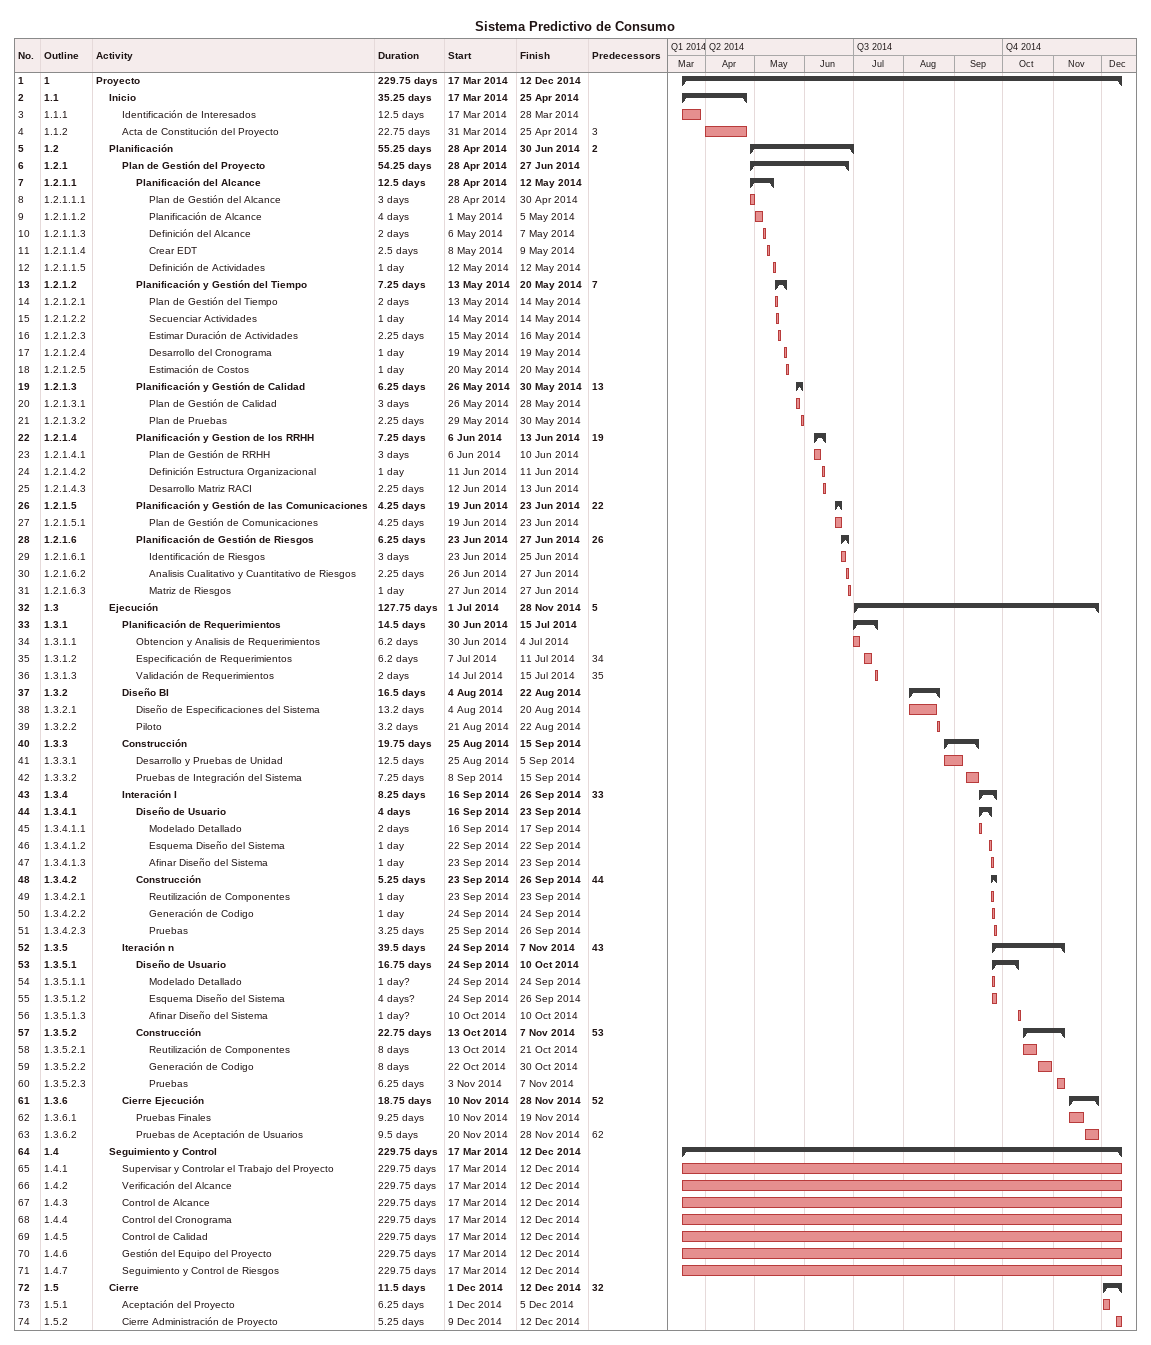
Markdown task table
Sistema Predictivo de Consumo

| ID | WBS | Task | Duration | Start | Finish | Predecessors |
|---|---|---|---|---|---|---|
| 1 | 1 | **Proyecto** | 229.75d | 2014-03-17 | 2014-12-12 |  |
| 2 | 1.1 | **Inicio** | 35.25d | 2014-03-17 | 2014-04-25 |  |
| 3 | 1.1.1 | Identificación de Interesados | 12.5d | 2014-03-17 | 2014-03-28 |  |
| 4 | 1.1.2 | Acta de Constitución del Proyecto | 22.75d | 2014-03-31 | 2014-04-25 | 3 |
| 5 | 1.2 | **Planificación** | 55.25d | 2014-04-28 | 2014-06-30 | 2 |
| 6 | 1.2.1 | **Plan de Gestión del Proyecto** | 54.25d | 2014-04-28 | 2014-06-27 |  |
| 7 | 1.2.1.1 | **Planificación del Alcance** | 12.5d | 2014-04-28 | 2014-05-12 |  |
| 8 | 1.2.1.1.1 | Plan de Gestión del Alcance | 3d | 2014-04-28 | 2014-04-30 |  |
| 9 | 1.2.1.1.2 | Planificación de Alcance | 4d | 2014-05-01 | 2014-05-05 |  |
| 10 | 1.2.1.1.3 | Definición del Alcance | 2d | 2014-05-06 | 2014-05-07 |  |
| 11 | 1.2.1.1.4 | Crear EDT | 2.5d | 2014-05-08 | 2014-05-09 |  |
| 12 | 1.2.1.1.5 | Definición de Actividades | 1d | 2014-05-12 | 2014-05-12 |  |
| 13 | 1.2.1.2 | **Planificación y Gestión del Tiempo** | 7.25d | 2014-05-13 | 2014-05-20 | 7 |
| 14 | 1.2.1.2.1 | Plan de Gestión del Tiempo | 2d | 2014-05-13 | 2014-05-14 |  |
| 15 | 1.2.1.2.2 | Secuenciar Actividades | 1d | 2014-05-14 | 2014-05-14 |  |
| 16 | 1.2.1.2.3 | Estimar Duración de Actividades | 2.25d | 2014-05-15 | 2014-05-16 |  |
| 17 | 1.2.1.2.4 | Desarrollo del Cronograma | 1d | 2014-05-19 | 2014-05-19 |  |
| 18 | 1.2.1.2.5 | Estimación de Costos | 1d | 2014-05-20 | 2014-05-20 |  |
| 19 | 1.2.1.3 | **Planificación y Gestión de Calidad** | 6.25d | 2014-05-26 | 2014-05-30 | 13 |
| 20 | 1.2.1.3.1 | Plan de Gestión de Calidad | 3d | 2014-05-26 | 2014-05-28 |  |
| 21 | 1.2.1.3.2 | Plan de Pruebas | 2.25d | 2014-05-29 | 2014-05-30 |  |
| 22 | 1.2.1.4 | **Planificación y Gestion de los RRHH** | 7.25d | 2014-06-06 | 2014-06-13 | 19 |
| 23 | 1.2.1.4.1 | Plan de Gestión de RRHH | 3d | 2014-06-06 | 2014-06-10 |  |
| 24 | 1.2.1.4.2 | Definición Estructura Organizacional | 1d | 2014-06-11 | 2014-06-11 |  |
| 25 | 1.2.1.4.3 | Desarrollo Matriz RACI | 2.25d | 2014-06-12 | 2014-06-13 |  |
| 26 | 1.2.1.5 | **Planificación y Gestión de las Comunicaciones** | 4.25d | 2014-06-19 | 2014-06-23 | 22 |
| 27 | 1.2.1.5.1 | Plan de Gestión de Comunicaciones | 4.25d | 2014-06-19 | 2014-06-23 |  |
| 28 | 1.2.1.6 | **Planificación de Gestión de Riesgos** | 6.25d | 2014-06-23 | 2014-06-27 | 26 |
| 29 | 1.2.1.6.1 | Identificación de Riesgos | 3d | 2014-06-23 | 2014-06-25 |  |
| 30 | 1.2.1.6.2 | Analisis Cualitativo y Cuantitativo de Riesgos | 2.25d | 2014-06-26 | 2014-06-27 |  |
| 31 | 1.2.1.6.3 | Matriz de Riesgos | 1d | 2014-06-27 | 2014-06-27 |  |
| 32 | 1.3 | **Ejecución** | 127.75d | 2014-07-01 | 2014-11-28 | 5 |
| 33 | 1.3.1 | **Planificación de Requerimientos** | 14.5d | 2014-06-30 | 2014-07-15 |  |
| 34 | 1.3.1.1 | Obtencion y Analisis de Requerimientos | 6.2d | 2014-06-30 | 2014-07-04 |  |
| 35 | 1.3.1.2 | Especificación de Requerimientos | 6.2d | 2014-07-07 | 2014-07-11 | 34 |
| 36 | 1.3.1.3 | Validación de Requerimientos | 2d | 2014-07-14 | 2014-07-15 | 35 |
| 37 | 1.3.2 | **Diseño BI** | 16.5d | 2014-08-04 | 2014-08-22 |  |
| 38 | 1.3.2.1 | Diseño de Especificaciones del Sistema | 13.2d | 2014-08-04 | 2014-08-20 |  |
| 39 | 1.3.2.2 | Piloto | 3.2d | 2014-08-21 | 2014-08-22 |  |
| 40 | 1.3.3 | **Construcción** | 19.75d | 2014-08-25 | 2014-09-15 |  |
| 41 | 1.3.3.1 | Desarrollo y Pruebas de Unidad | 12.5d | 2014-08-25 | 2014-09-05 |  |
| 42 | 1.3.3.2 | Pruebas de Integración del Sistema | 7.25d | 2014-09-08 | 2014-09-15 |  |
| 43 | 1.3.4 | **Interación I** | 8.25d | 2014-09-16 | 2014-09-26 | 33 |
| 44 | 1.3.4.1 | **Diseño de Usuario** | 4d | 2014-09-16 | 2014-09-23 |  |
| 45 | 1.3.4.1.1 | Modelado Detallado | 2d | 2014-09-16 | 2014-09-17 |  |
| 46 | 1.3.4.1.2 | Esquema Diseño del Sistema | 1d | 2014-09-22 | 2014-09-22 |  |
| 47 | 1.3.4.1.3 | Afinar Diseño del Sistema | 1d | 2014-09-23 | 2014-09-23 |  |
| 48 | 1.3.4.2 | **Construcción** | 5.25d | 2014-09-23 | 2014-09-26 | 44 |
| 49 | 1.3.4.2.1 | Reutilización de Componentes | 1d | 2014-09-23 | 2014-09-23 |  |
| 50 | 1.3.4.2.2 | Generación de Codigo | 1d | 2014-09-24 | 2014-09-24 |  |
| 51 | 1.3.4.2.3 | Pruebas | 3.25d | 2014-09-25 | 2014-09-26 |  |
| 52 | 1.3.5 | **Iteración n** | 39.5d | 2014-09-24 | 2014-11-07 | 43 |
| 53 | 1.3.5.1 | **Diseño de Usuario** | 16.75d | 2014-09-24 | 2014-10-10 |  |
| 54 | 1.3.5.1.1 | Modelado Detallado | 1d? | 2014-09-24 | 2014-09-24 |  |
| 55 | 1.3.5.1.2 | Esquema Diseño del Sistema | 4d? | 2014-09-24 | 2014-09-26 |  |
| 56 | 1.3.5.1.3 | Afinar Diseño del Sistema | 1d? | 2014-10-10 | 2014-10-10 |  |
| 57 | 1.3.5.2 | **Construcción** | 22.75d | 2014-10-13 | 2014-11-07 | 53 |
| 58 | 1.3.5.2.1 | Reutilización de Componentes | 8d | 2014-10-13 | 2014-10-21 |  |
| 59 | 1.3.5.2.2 | Generación de Codigo | 8d | 2014-10-22 | 2014-10-30 |  |
| 60 | 1.3.5.2.3 | Pruebas | 6.25d | 2014-11-03 | 2014-11-07 |  |
| 61 | 1.3.6 | **Cierre Ejecución** | 18.75d | 2014-11-10 | 2014-11-28 | 52 |
| 62 | 1.3.6.1 | Pruebas Finales | 9.25d | 2014-11-10 | 2014-11-19 |  |
| 63 | 1.3.6.2 | Pruebas de Aceptación de Usuarios | 9.5d | 2014-11-20 | 2014-11-28 | 62 |
| 64 | 1.4 | **Seguimiento y Control** | 229.75d | 2014-03-17 | 2014-12-12 |  |
| 65 | 1.4.1 | Supervisar y Controlar el Trabajo del Proyecto | 229.75d | 2014-03-17 | 2014-12-12 |  |
| 66 | 1.4.2 | Verificación del Alcance | 229.75d | 2014-03-17 | 2014-12-12 |  |
| 67 | 1.4.3 | Control de Alcance | 229.75d | 2014-03-17 | 2014-12-12 |  |
| 68 | 1.4.4 | Control del Cronograma | 229.75d | 2014-03-17 | 2014-12-12 |  |
| 69 | 1.4.5 | Control de Calidad | 229.75d | 2014-03-17 | 2014-12-12 |  |
| 70 | 1.4.6 | Gestión del Equipo del Proyecto | 229.75d | 2014-03-17 | 2014-12-12 |  |
| 71 | 1.4.7 | Seguimiento y Control de Riesgos | 229.75d | 2014-03-17 | 2014-12-12 |  |
| 72 | 1.5 | **Cierre** | 11.5d | 2014-12-01 | 2014-12-12 | 32 |
| 73 | 1.5.1 | Aceptación del Proyecto | 6.25d | 2014-12-01 | 2014-12-05 |  |
| 74 | 1.5.2 | Cierre Administración de Proyecto | 5.25d | 2014-12-09 | 2014-12-12 |  |
